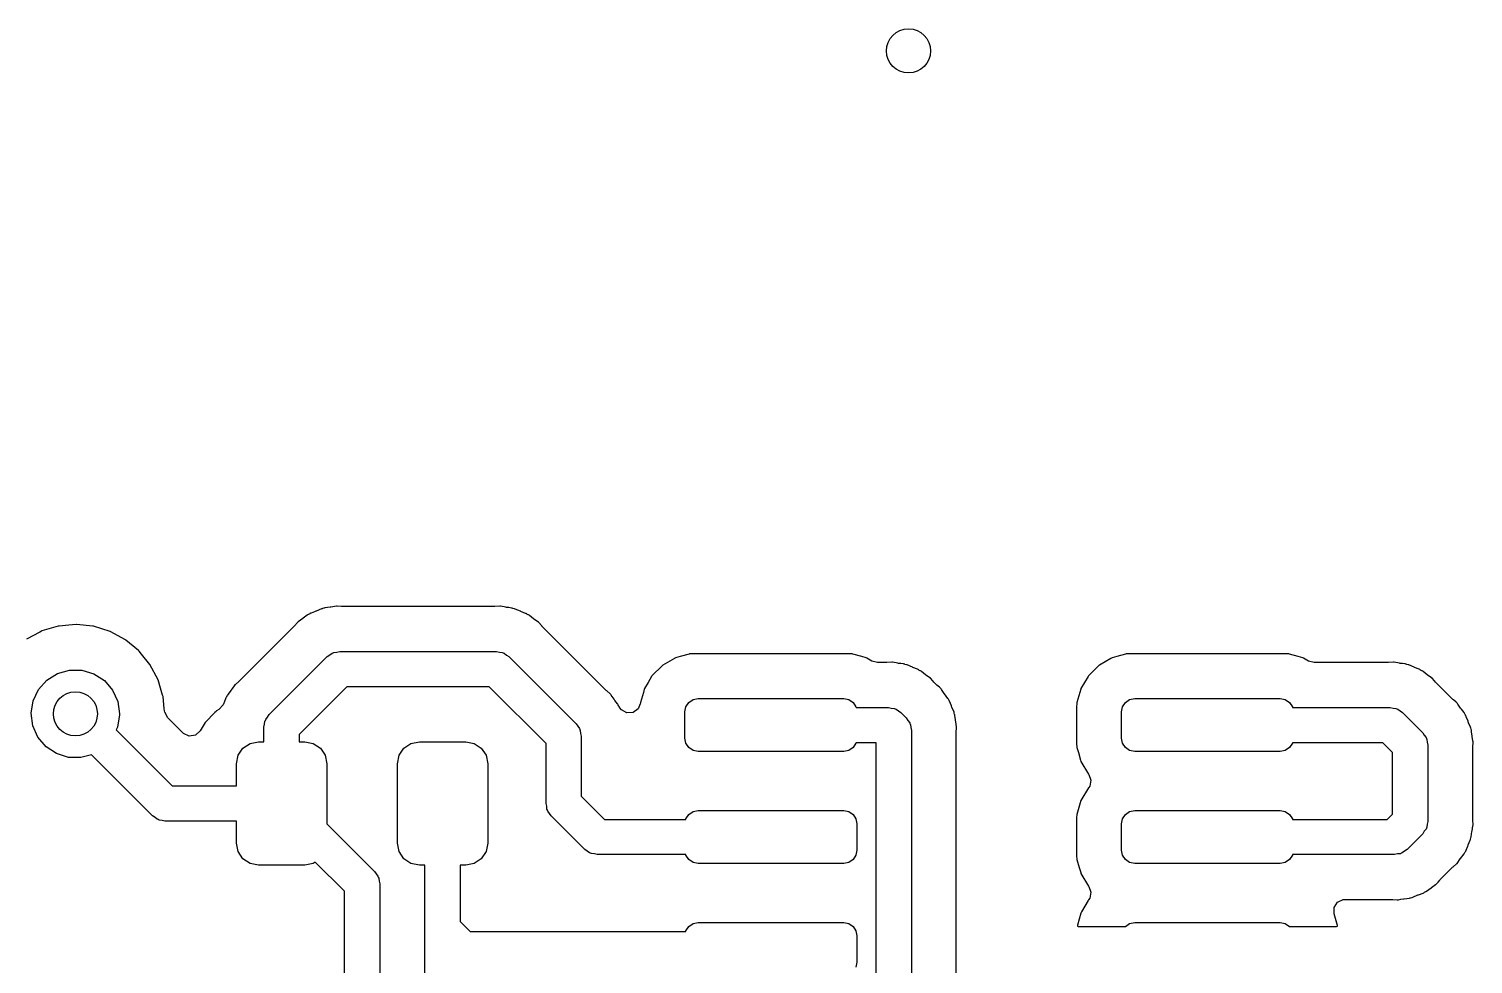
# Model space of a CAD drawing. Extents: x 63 to 234, y -148 to -41.
# Drawn here: x 78.92 to 95.3, y -91.64 to -81.03 of the extents above; entities that cross this region are included whole.
import ezdxf

# ---------------------------------------------------------------- set-up
doc = ezdxf.new("R2010")
doc.units = 0
doc.layers.add('BLACK', color=7, linetype='CONTINUOUS')

msp = doc.modelspace()

# ---------------------------------------------------------------- linework, layer by layer
at = {"layer": 'BLACK', "linetype": 'CONTINUOUS'}
for p, q in [((82.2421, -87.6072), (82.1836, -87.6328)), ((82.2496, -87.6059), (82.2421, -87.6072)), ((82.2521, -87.6051), (82.2496, -87.6059)), ((82.2684, -87.6006), (82.2521, -87.6051)), ((82.2711, -87.6), (82.2684, -87.6006)), ((82.2782, -87.5973), (82.2711, -87.6)), ((82.3416, -87.5896), (82.2782, -87.5973)), ((82.3481, -87.5887), (82.3416, -87.5896)), ((82.411, -87.5777), (82.3481, -87.5887)), ((82.4186, -87.5782), (82.411, -87.5777)), ((82.4688, -87.5816), (82.4186, -87.5782)), ((82.4186, -87.5782), (82.4186, -87.5782)), ((82.4773, -87.5819), (82.4688, -87.5816)), ((84.2018, -87.5819), (82.4773, -87.5819)), ((84.209, -87.5817), (84.2018, -87.5819)), ((84.2636, -87.5785), (84.209, -87.5817)), ((84.2712, -87.5781), (84.2636, -87.5785)), ((84.2636, -87.5785), (84.2636, -87.5785)), ((84.334, -87.5897), (84.2712, -87.5781)), ((84.3405, -87.5908), (84.334, -87.5897)), ((84.3667, -87.5942), (84.3405, -87.5908)), ((84.3964, -87.5981), (84.3667, -87.5942)), ((84.4039, -87.5991), (84.3964, -87.5981)), ((84.3964, -87.5981), (84.3964, -87.5981)), ((84.411, -87.6019), (84.4039, -87.5991)), ((84.4136, -87.6025), (84.411, -87.6019)), ((84.4298, -87.6072), (84.4136, -87.6025)), ((84.4324, -87.608), (84.4298, -87.6072)), ((84.4398, -87.6094), (84.4324, -87.608)), ((84.4981, -87.6356), (84.4398, -87.6094)), ((79.4583, -87.785), (79.3758, -87.7926)), ((79.4644, -87.7857), (79.4583, -87.785)), ((79.6488, -87.8051), (79.4644, -87.7857)), ((79.4644, -87.7857), (79.4644, -87.7857)), ((81.9714, -87.7607), (81.935, -87.8016)), ((81.9764, -87.755), (81.9714, -87.7607)), ((81.9714, -87.7607), (81.9714, -87.7607)), ((82.0291, -87.7189), (81.9764, -87.755)), ((82.0344, -87.715), (82.0291, -87.7189)), ((82.0791, -87.6807), (82.0344, -87.715)), ((82.0851, -87.6761), (82.0791, -87.6807)), ((82.0791, -87.6807), (82.0791, -87.6807)), ((82.0921, -87.673), (82.0851, -87.6761)), ((82.0943, -87.6717), (82.0921, -87.673)), ((82.1091, -87.6635), (82.0943, -87.6717)), ((82.1115, -87.6622), (82.1091, -87.6635)), ((82.1177, -87.6579), (82.1115, -87.6622)), ((82.1248, -87.6552), (82.1177, -87.6579)), ((82.1619, -87.6412), (82.1248, -87.6552)), ((82.1248, -87.6552), (82.1248, -87.6552)), ((82.1775, -87.6353), (82.1619, -87.6412)), ((82.1836, -87.6328), (82.1775, -87.6353)), ((84.5041, -87.6382), (84.4981, -87.6356)), ((84.5566, -87.6586), (84.5041, -87.6382)), ((84.5637, -87.6614), (84.5566, -87.6586)), ((84.5566, -87.6586), (84.5566, -87.6586)), ((84.5699, -87.6658), (84.5637, -87.6614)), ((84.5722, -87.667), (84.5699, -87.6658)), ((84.5869, -87.6754), (84.5722, -87.667)), ((84.5892, -87.6768), (84.5869, -87.6754)), ((84.5961, -87.6799), (84.5892, -87.6768)), ((84.6021, -87.6846), (84.5961, -87.6799)), ((84.6464, -87.7193), (84.6021, -87.6846)), ((84.6517, -87.7233), (84.6464, -87.7193)), ((84.704, -87.76), (84.6517, -87.7233)), ((84.7402, -87.8016), (84.704, -87.76)), ((79.0467, -87.8718), (78.8963, -87.9504)), ((79.0661, -87.8617), (79.0467, -87.8718)), ((79.0716, -87.8588), (79.0661, -87.8617)), ((79.0661, -87.8617), (79.0661, -87.8617)), ((79.1503, -87.8356), (79.0716, -87.8588)), ((79.2554, -87.8047), (79.1503, -87.8356)), ((79.2613, -87.803), (79.2554, -87.8047)), ((79.2554, -87.8047), (79.2554, -87.8047)), ((79.2674, -87.8024), (79.2613, -87.803)), ((79.2675, -87.8024), (79.2674, -87.8024)), ((79.3758, -87.7926), (79.2675, -87.8024)), ((79.655, -87.8057), (79.6488, -87.8051)), ((79.6488, -87.8051), (79.6488, -87.8051)), ((79.8439, -87.8642), (79.655, -87.8057)), ((80.0179, -87.9583), (79.8439, -87.8642)), ((81.93, -87.8068), (81.3094, -88.4275)), ((81.935, -87.8016), (81.93, -87.8068)), ((84.742, -87.8036), (84.7402, -87.8016)), ((84.7478, -87.8099), (84.742, -87.8036)), ((85.472, -88.534), (84.7478, -87.8099)), ((80.0226, -87.9622), (80.0179, -87.9583)), ((80.1655, -88.0804), (80.0226, -87.9622)), ((80.0226, -87.9622), (80.0226, -87.9622)), ((80.1703, -88.0843), (80.1655, -88.0804)), ((80.1742, -88.0891), (80.1703, -88.0843)), ((80.1992, -88.1198), (80.1742, -88.0891)), ((80.1742, -88.0891), (80.1742, -88.0891)), ((82.3355, -88.131), (82.3617, -88.1102)), ((82.3617, -88.1102), (82.3729, -88.1076)), ((82.3729, -88.1076), (82.3826, -88.1015)), ((82.3826, -88.1015), (82.4158, -88.0978)), ((82.4158, -88.0978), (82.4484, -88.0904)), ((82.4484, -88.0904), (84.2267, -88.0904)), ((84.2267, -88.0904), (84.2593, -88.0979)), ((84.2593, -88.0979), (84.2925, -88.1016)), ((84.2925, -88.1016), (84.3022, -88.1078)), ((84.3022, -88.1078), (84.3134, -88.1103)), ((84.3134, -88.1103), (84.3395, -88.1312)), ((80.2953, -88.2376), (80.1992, -88.1198)), ((80.3881, -88.4122), (80.2953, -88.2376)), ((81.6485, -88.8075), (82.3072, -88.1487)), ((82.3072, -88.1487), (82.3355, -88.131)), ((84.3395, -88.1312), (84.3678, -88.149)), ((84.3678, -88.149), (85.1301, -88.9112)), ((86.1076, -88.2509), (85.9899, -88.3686)), ((86.1144, -88.2469), (86.1076, -88.2509)), ((86.244, -88.1703), (86.1144, -88.2469)), ((86.1144, -88.2469), (86.1144, -88.2469)), ((86.2508, -88.1663), (86.244, -88.1703)), ((86.244, -88.1703), (86.244, -88.1703)), ((86.2584, -88.164), (86.2508, -88.1663)), ((86.3106, -88.1489), (86.2584, -88.164)), ((86.2584, -88.164), (86.2584, -88.164)), ((86.4106, -88.1198), (86.3106, -88.1489)), ((86.417, -88.1193), (86.4106, -88.1198)), ((86.4454, -88.1171), (86.417, -88.1193)), ((86.417, -88.1193), (86.417, -88.1193)), ((86.4479, -88.1169), (86.4454, -88.1171)), ((86.4454, -88.1171), (86.4454, -88.1171)), ((88.2309, -88.1169), (86.4479, -88.1169)), ((88.2334, -88.1171), (88.2309, -88.1169)), ((88.2618, -88.1193), (88.2334, -88.1171)), ((88.2334, -88.1171), (88.2334, -88.1171)), ((88.2682, -88.1198), (88.2618, -88.1193)), ((88.2618, -88.1193), (88.2618, -88.1193)), ((88.3682, -88.1489), (88.2682, -88.1198)), ((88.4204, -88.164), (88.3682, -88.1489)), ((88.428, -88.1663), (88.4204, -88.164)), ((88.4204, -88.164), (88.4204, -88.164)), ((88.484, -88.1994), (88.428, -88.1663)), ((88.5481, -88.2169), (88.484, -88.1994)), ((88.6468, -88.2169), (88.5481, -88.2169)), ((88.654, -88.2167), (88.6468, -88.2169)), ((88.7086, -88.2135), (88.654, -88.2167)), ((88.7162, -88.2131), (88.7086, -88.2135)), ((88.7086, -88.2135), (88.7086, -88.2135)), ((88.779, -88.2247), (88.7162, -88.2131)), ((88.7855, -88.2258), (88.779, -88.2247)), ((88.8117, -88.2292), (88.7855, -88.2258)), ((88.8414, -88.2331), (88.8117, -88.2292)), ((88.8489, -88.2341), (88.8414, -88.2331)), ((88.8414, -88.2331), (88.8414, -88.2331)), ((88.856, -88.2369), (88.8489, -88.2341)), ((88.8586, -88.2375), (88.856, -88.2369)), ((88.8748, -88.2422), (88.8586, -88.2375)), ((88.8774, -88.243), (88.8748, -88.2422)), ((88.8848, -88.2444), (88.8774, -88.243)), ((88.9431, -88.2706), (88.8848, -88.2444)), ((88.9491, -88.2732), (88.9431, -88.2706)), ((89.0016, -88.2936), (88.9491, -88.2732)), ((91.0576, -88.2509), (90.9399, -88.3686)), ((91.0644, -88.2469), (91.0576, -88.2509)), ((91.194, -88.1703), (91.0644, -88.2469)), ((91.0644, -88.2469), (91.0644, -88.2469)), ((91.2008, -88.1663), (91.194, -88.1703)), ((91.194, -88.1703), (91.194, -88.1703)), ((91.2084, -88.164), (91.2008, -88.1663)), ((91.2606, -88.1489), (91.2084, -88.164)), ((91.2084, -88.164), (91.2084, -88.164)), ((91.3606, -88.1198), (91.2606, -88.1489)), ((91.367, -88.1193), (91.3606, -88.1198)), ((91.3954, -88.1171), (91.367, -88.1193)), ((91.367, -88.1193), (91.367, -88.1193)), ((91.3979, -88.1169), (91.3954, -88.1171)), ((91.3954, -88.1171), (91.3954, -88.1171)), ((93.1809, -88.1169), (91.3979, -88.1169)), ((93.1833, -88.1171), (93.1809, -88.1169)), ((93.1834, -88.1171), (93.1833, -88.1171)), ((93.2118, -88.1193), (93.1834, -88.1171)), ((93.2182, -88.1198), (93.2118, -88.1193)), ((93.2118, -88.1193), (93.2118, -88.1193)), ((93.3182, -88.1489), (93.2182, -88.1198)), ((93.3704, -88.164), (93.3182, -88.1489)), ((93.378, -88.1663), (93.3704, -88.164)), ((93.3704, -88.164), (93.3704, -88.164)), ((93.434, -88.1994), (93.378, -88.1663)), ((93.4981, -88.2169), (93.434, -88.1994)), ((94.3364, -88.2169), (93.4981, -88.2169)), ((94.3436, -88.2167), (94.3364, -88.2169)), ((94.3982, -88.2135), (94.3436, -88.2167)), ((94.4058, -88.2131), (94.3982, -88.2135)), ((94.3982, -88.2135), (94.3982, -88.2135)), ((94.4686, -88.2247), (94.4058, -88.2131)), ((94.4751, -88.2258), (94.4686, -88.2247)), ((94.5013, -88.2292), (94.4751, -88.2258)), ((94.531, -88.2331), (94.5013, -88.2292)), ((94.5385, -88.2341), (94.531, -88.2331)), ((94.531, -88.2331), (94.531, -88.2331)), ((94.5456, -88.2369), (94.5385, -88.2341)), ((94.5482, -88.2375), (94.5456, -88.2369)), ((94.5644, -88.2422), (94.5482, -88.2375)), ((94.567, -88.243), (94.5644, -88.2422)), ((94.5744, -88.2444), (94.567, -88.243)), ((94.6327, -88.2706), (94.5744, -88.2444)), ((94.6387, -88.2732), (94.6327, -88.2706)), ((94.6912, -88.2936), (94.6387, -88.2732)), ((79.0333, -88.5239), (79.1271, -88.4176)), ((79.1271, -88.4176), (79.247, -88.342)), ((79.247, -88.342), (79.3833, -88.303)), ((79.3833, -88.303), (79.5251, -88.3039)), ((79.5251, -88.3039), (79.6609, -88.3445)), ((79.6609, -88.3445), (79.7799, -88.4216)), ((79.7799, -88.4216), (79.8724, -88.529)), ((80.4167, -88.5068), (80.3881, -88.4122)), ((81.3031, -88.4333), (81.2652, -88.4663)), ((81.3094, -88.4275), (81.3031, -88.4333)), ((85.9462, -88.4426), (85.9053, -88.5118)), ((85.9859, -88.3754), (85.9462, -88.4426)), ((85.9899, -88.3686), (85.9859, -88.3754)), ((85.9859, -88.3754), (85.9859, -88.3754)), ((89.0087, -88.2964), (89.0016, -88.2936)), ((89.0016, -88.2936), (89.0016, -88.2936)), ((89.0149, -88.3008), (89.0087, -88.2964)), ((89.0172, -88.302), (89.0149, -88.3008)), ((89.0319, -88.3104), (89.0172, -88.302)), ((89.0342, -88.3118), (89.0319, -88.3104)), ((89.0411, -88.3149), (89.0342, -88.3118)), ((89.0471, -88.3196), (89.0411, -88.3149)), ((89.0914, -88.3543), (89.0471, -88.3196)), ((89.0967, -88.3583), (89.0914, -88.3543)), ((89.149, -88.395), (89.0967, -88.3583)), ((89.1733, -88.423), (89.149, -88.395)), ((89.187, -88.4386), (89.1733, -88.423)), ((89.1928, -88.4449), (89.187, -88.4386)), ((90.8962, -88.4426), (90.8553, -88.5118)), ((90.9359, -88.3754), (90.8962, -88.4426)), ((90.9399, -88.3686), (90.9359, -88.3754)), ((90.9359, -88.3754), (90.9359, -88.3754)), ((94.6983, -88.2964), (94.6912, -88.2936)), ((94.6912, -88.2936), (94.6912, -88.2936)), ((94.7045, -88.3008), (94.6983, -88.2964)), ((94.7068, -88.302), (94.7045, -88.3008)), ((94.7215, -88.3104), (94.7068, -88.302)), ((94.7238, -88.3118), (94.7215, -88.3104)), ((94.7307, -88.3149), (94.7238, -88.3118)), ((94.7367, -88.3196), (94.7307, -88.3149)), ((94.781, -88.3543), (94.7367, -88.3196)), ((94.7863, -88.3583), (94.781, -88.3543)), ((94.8386, -88.395), (94.7863, -88.3583)), ((94.8629, -88.423), (94.8386, -88.395)), ((94.8766, -88.4386), (94.8629, -88.423)), ((94.8824, -88.4449), (94.8766, -88.4386)), ((78.973, -88.6522), (79.0333, -88.5239)), ((79.8724, -88.529), (79.9311, -88.6581)), ((80.4408, -88.5867), (80.4167, -88.5068)), ((80.4453, -88.6016), (80.4408, -88.5867)), ((80.4591, -88.7422), (80.4453, -88.6016)), ((81.1653, -88.6054), (81.1609, -88.6116)), ((81.1665, -88.6031), (81.1653, -88.6054)), ((81.1749, -88.5884), (81.1665, -88.6031)), ((81.1763, -88.5861), (81.1749, -88.5884)), ((81.1794, -88.5792), (81.1763, -88.5861)), ((81.2188, -88.5289), (81.1794, -88.5792)), ((81.2228, -88.5236), (81.2188, -88.5289)), ((81.2257, -88.5194), (81.2228, -88.5236)), ((81.2595, -88.4713), (81.2257, -88.5194)), ((81.2652, -88.4663), (81.2595, -88.4713)), ((81.2652, -88.4663), (81.2652, -88.4663)), ((82.5312, -88.4904), (81.9899, -89.0317)), ((84.1436, -88.4904), (82.5312, -88.4904)), ((84.7884, -89.1352), (84.1436, -88.4904)), ((85.4772, -88.539), (85.472, -88.534)), ((85.5157, -88.5732), (85.4772, -88.539)), ((85.5238, -88.5804), (85.5157, -88.5732)), ((85.5281, -88.5867), (85.5238, -88.5804)), ((85.5599, -88.6331), (85.5281, -88.5867)), ((85.5281, -88.5867), (85.5281, -88.5867)), ((85.8923, -88.5565), (85.8588, -88.6716)), ((85.903, -88.5194), (85.8923, -88.5565)), ((85.9053, -88.5118), (85.903, -88.5194)), ((85.903, -88.5194), (85.903, -88.5194)), ((89.216, -88.468), (89.1928, -88.4449)), ((89.2212, -88.473), (89.216, -88.468)), ((89.2491, -88.4978), (89.2212, -88.473)), ((89.2678, -88.5144), (89.2491, -88.4978)), ((89.2721, -88.5207), (89.2678, -88.5144)), ((89.3039, -88.5671), (89.2721, -88.5207)), ((89.2721, -88.5207), (89.2721, -88.5207)), ((89.3078, -88.5724), (89.3039, -88.5671)), ((89.3467, -88.6231), (89.3078, -88.5724)), ((90.8423, -88.5565), (90.8088, -88.6716)), ((90.853, -88.5194), (90.8423, -88.5565)), ((90.8553, -88.5118), (90.853, -88.5194)), ((90.853, -88.5194), (90.853, -88.5194)), ((95.0732, -88.6356), (94.8824, -88.4449)), ((78.9512, -88.7923), (78.973, -88.6522)), ((79.9311, -88.6581), (79.9512, -88.7984)), ((80.4614, -88.7662), (80.4591, -88.7422)), ((80.4637, -88.7806), (80.4614, -88.7662)), ((81.0479, -88.7711), (81.0343, -88.7847)), ((81.0531, -88.7659), (81.0479, -88.7711)), ((81.0787, -88.75), (81.0531, -88.7659)), ((81.1272, -88.6948), (81.0787, -88.75)), ((81.1351, -88.6772), (81.1272, -88.6948)), ((81.1377, -88.6712), (81.1351, -88.6772)), ((81.1581, -88.6187), (81.1377, -88.6712)), ((81.1609, -88.6116), (81.1581, -88.6187)), ((81.1581, -88.6187), (81.1581, -88.6187)), ((85.5638, -88.6384), (85.5599, -88.6331)), ((85.5705, -88.6471), (85.5638, -88.6384)), ((85.5981, -88.6831), (85.5705, -88.6471)), ((85.6027, -88.6891), (85.5981, -88.6831)), ((85.5981, -88.6831), (85.5981, -88.6831)), ((85.6058, -88.6961), (85.6027, -88.6891)), ((85.6071, -88.6983), (85.6058, -88.6961)), ((85.6153, -88.7131), (85.6071, -88.6983)), ((85.6166, -88.7155), (85.6153, -88.7131)), ((85.6209, -88.7217), (85.6166, -88.7155)), ((85.6226, -88.7262), (85.6209, -88.7217)), ((85.6432, -88.7544), (85.6226, -88.7262)), ((85.7052, -88.7889), (85.6432, -88.7544)), ((85.8332, -88.7422), (85.7761, -88.7844)), ((85.8554, -88.684), (85.8332, -88.7422)), ((85.8572, -88.6843), (85.8554, -88.684)), ((85.8583, -88.678), (85.8572, -88.6843)), ((85.8588, -88.6716), (85.8583, -88.678)), ((86.3644, -88.7754), (86.3758, -88.718)), ((86.3758, -88.718), (86.4083, -88.6693)), ((86.4083, -88.6693), (86.457, -88.6368)), ((86.457, -88.6368), (86.5144, -88.6254)), ((86.5144, -88.6254), (88.1644, -88.6254)), ((88.1644, -88.6254), (88.2218, -88.6368)), ((88.2218, -88.6368), (88.2705, -88.6693)), ((88.2705, -88.6693), (88.303, -88.718)), ((88.303, -88.718), (88.3045, -88.7254)), ((88.3045, -88.7254), (88.6717, -88.7254)), ((88.6717, -88.7254), (88.7043, -88.7329)), ((88.7043, -88.7329), (88.7375, -88.7366)), ((88.7375, -88.7366), (88.7472, -88.7428)), ((88.7472, -88.7428), (88.7584, -88.7453)), ((88.7584, -88.7453), (88.7845, -88.7662)), ((88.7845, -88.7662), (88.8128, -88.784)), ((89.3498, -88.63), (89.3467, -88.6231)), ((89.3511, -88.6323), (89.3498, -88.63)), ((89.3593, -88.6471), (89.3511, -88.6323)), ((89.3606, -88.6495), (89.3593, -88.6471)), ((89.3649, -88.6557), (89.3606, -88.6495)), ((89.385, -88.709), (89.3649, -88.6557)), ((89.3875, -88.7155), (89.385, -88.709)), ((89.39, -88.7216), (89.3875, -88.7155)), ((89.4156, -88.7801), (89.39, -88.7216)), ((90.8071, -88.6937), (90.8059, -88.7089)), ((90.8059, -88.7089), (90.8059, -89.1419)), ((90.8083, -88.678), (90.8071, -88.6937)), ((90.8088, -88.6716), (90.8083, -88.678)), ((90.8083, -88.678), (90.8083, -88.678)), ((91.3144, -88.7754), (91.3258, -88.718)), ((91.3258, -88.718), (91.3583, -88.6693)), ((91.3583, -88.6693), (91.407, -88.6368)), ((91.407, -88.6368), (91.4644, -88.6254)), ((91.4644, -88.6254), (93.1144, -88.6254)), ((93.1144, -88.6254), (93.1718, -88.6368)), ((93.1718, -88.6368), (93.2205, -88.6693)), ((93.2205, -88.6693), (93.253, -88.718)), ((93.253, -88.718), (93.2545, -88.7254)), ((93.2545, -88.7254), (94.3613, -88.7254)), ((94.3613, -88.7254), (94.3939, -88.7329)), ((94.3939, -88.7329), (94.4271, -88.7366)), ((94.4271, -88.7366), (94.4368, -88.7428)), ((94.4368, -88.7428), (94.448, -88.7453)), ((94.448, -88.7453), (94.4741, -88.7662)), ((94.4741, -88.7662), (94.5024, -88.784)), ((95.0784, -88.6406), (95.0732, -88.6356)), ((95.1091, -88.6679), (95.0784, -88.6406)), ((95.125, -88.682), (95.1091, -88.6679)), ((95.1293, -88.6883), (95.125, -88.682)), ((95.1611, -88.7347), (95.1293, -88.6883)), ((95.1293, -88.6883), (95.1293, -88.6883)), ((95.165, -88.74), (95.1611, -88.7347)), ((95.1704, -88.747), (95.165, -88.74)), ((95.1993, -88.7847), (95.1704, -88.747)), ((78.9696, -88.9329), (78.9512, -88.7923)), ((79.0267, -89.0626), (78.9696, -88.9329)), ((79.9511, -88.8106), (79.9275, -88.9504)), ((79.9512, -88.7984), (79.9511, -88.8106)), ((80.4977, -88.843), (80.4637, -88.7806)), ((80.6696, -89.0149), (80.4977, -88.843)), ((80.9243, -88.8973), (80.866, -88.9919)), ((80.9281, -88.8911), (80.9243, -88.8973)), ((80.9243, -88.8973), (80.9243, -88.8973)), ((81.0343, -88.7847), (80.9281, -88.8911)), ((81.5899, -88.9486), (81.5974, -88.916)), ((81.5974, -88.916), (81.6011, -88.8828)), ((81.6011, -88.8828), (81.6073, -88.8731)), ((81.6073, -88.8731), (81.6098, -88.8619)), ((81.6098, -88.8619), (81.6307, -88.8358)), ((81.6307, -88.8358), (81.6485, -88.8075)), ((85.1301, -88.9112), (85.1478, -88.9395)), ((85.7761, -88.7844), (85.7052, -88.7889)), ((86.3644, -89.0754), (86.3644, -88.7754)), ((88.8128, -88.784), (88.8741, -88.8452)), ((88.8741, -88.8452), (88.8918, -88.8735)), ((88.8918, -88.8735), (88.9126, -88.8997)), ((88.9126, -88.8997), (88.9152, -88.9109)), ((88.9152, -88.9109), (88.9213, -88.9206)), ((88.9213, -88.9206), (88.925, -88.9538)), ((89.4169, -88.7876), (89.4156, -88.7801)), ((89.4177, -88.7901), (89.4169, -88.7876)), ((89.4222, -88.8064), (89.4177, -88.7901)), ((89.4228, -88.8091), (89.4222, -88.8064)), ((89.4255, -88.8162), (89.4228, -88.8091)), ((89.4317, -88.8674), (89.4255, -88.8162)), ((89.4332, -88.8796), (89.4317, -88.8674)), ((89.4341, -88.8861), (89.4332, -88.8796)), ((89.4451, -88.949), (89.4341, -88.8861)), ((91.3144, -89.0754), (91.3144, -88.7754)), ((94.5024, -88.784), (94.7313, -89.0128)), ((95.2039, -88.7907), (95.1993, -88.7847)), ((95.1993, -88.7847), (95.1993, -88.7847)), ((95.207, -88.7977), (95.2039, -88.7907)), ((95.2083, -88.7999), (95.207, -88.7977)), ((95.2165, -88.8147), (95.2083, -88.7999)), ((95.2178, -88.8171), (95.2165, -88.8147)), ((95.2221, -88.8233), (95.2178, -88.8171)), ((95.2248, -88.8305), (95.2221, -88.8233)), ((95.2447, -88.8831), (95.2248, -88.8305)), ((95.2248, -88.8305), (95.2248, -88.8305)), ((95.2472, -88.8892), (95.2447, -88.8831)), ((95.2514, -88.899), (95.2472, -88.8892)), ((95.2728, -88.9477), (95.2514, -88.899)), ((79.1179, -89.1711), (79.0267, -89.0626)), ((79.9275, -88.9504), (79.914, -88.9784)), ((79.914, -88.9784), (80.55, -89.6144)), ((80.678, -89.0225), (80.6696, -89.0149)), ((80.7431, -89.0508), (80.678, -89.0225)), ((80.8132, -89.0394), (80.7431, -89.0508)), ((80.866, -88.9919), (80.8132, -89.0394)), ((81.5899, -89.1144), (81.5899, -88.9486)), ((81.9899, -89.0317), (81.9899, -89.1144)), ((85.1478, -88.9395), (85.1686, -88.9657)), ((85.1686, -88.9657), (85.1712, -88.9769)), ((85.1712, -88.9769), (85.1773, -88.9866)), ((85.1773, -88.9866), (85.181, -89.0198)), ((85.181, -89.0198), (85.1884, -89.0524)), ((85.1884, -89.0524), (85.1884, -89.7316)), ((86.3758, -89.1328), (86.3644, -89.0754)), ((88.925, -88.9538), (88.9324, -88.9864)), ((88.9324, -88.9864), (88.9324, -95.3886)), ((89.4409, -89.0153), (89.4412, -89.0067)), ((89.4409, -94.9723), (89.4409, -89.0153)), ((89.4412, -89.0067), (89.4446, -88.9566)), ((89.4446, -88.9566), (89.4451, -88.949)), ((89.4446, -88.9566), (89.4446, -88.9566)), ((91.3258, -89.1328), (91.3144, -89.0754)), ((94.7313, -89.0128), (94.749, -89.0411)), ((94.749, -89.0411), (94.7698, -89.0673)), ((94.7698, -89.0673), (94.7724, -89.0785)), ((94.7724, -89.0785), (94.7785, -89.0882)), ((94.7785, -89.0882), (94.7822, -89.1214)), ((95.2741, -88.9552), (95.2728, -88.9477)), ((95.2749, -88.9577), (95.2741, -88.9552)), ((95.2794, -88.9741), (95.2749, -88.9577)), ((95.28, -88.9766), (95.2794, -88.9741)), ((95.2827, -88.9838), (95.28, -88.9766)), ((95.2855, -89.0067), (95.2827, -88.9838)), ((95.2904, -89.0472), (95.2855, -89.0067)), ((95.2913, -89.0537), (95.2904, -89.0472)), ((95.3001, -89.1038), (95.2913, -89.0537)), ((79.2359, -89.2497), (79.1179, -89.1711)), ((79.3713, -89.292), (79.2359, -89.2497)), ((79.6321, -89.2621), (79.513, -89.2946)), ((80.3258, -89.9558), (79.6321, -89.2621)), ((81.2964, -89.2687), (81.3506, -89.1876)), ((81.3506, -89.1876), (81.4317, -89.1334)), ((81.4317, -89.1334), (81.5274, -89.1144)), ((81.5274, -89.1144), (81.5899, -89.1144)), ((81.9899, -89.1144), (82.0524, -89.1144)), ((82.0524, -89.1144), (82.1481, -89.1334)), ((82.1481, -89.1334), (82.2292, -89.1876)), ((82.2292, -89.1876), (82.2834, -89.2687)), ((83.1214, -89.2687), (83.1756, -89.1876)), ((83.1756, -89.1876), (83.2567, -89.1334)), ((83.2567, -89.1334), (83.3524, -89.1144)), ((83.3524, -89.1144), (83.8774, -89.1144)), ((83.8774, -89.1144), (83.9731, -89.1334)), ((83.9731, -89.1334), (84.0542, -89.1876)), ((84.0542, -89.1876), (84.1084, -89.2687)), ((84.7884, -89.8144), (84.7884, -89.1352)), ((86.4083, -89.1815), (86.3758, -89.1328)), ((86.457, -89.214), (86.4083, -89.1815)), ((86.5144, -89.2254), (86.457, -89.214)), ((88.1644, -89.2254), (86.5144, -89.2254)), ((88.2218, -89.214), (88.1644, -89.2254)), ((88.2705, -89.1815), (88.2218, -89.214)), ((88.303, -89.1328), (88.2705, -89.1815)), ((88.3045, -89.1254), (88.303, -89.1328)), ((88.5324, -89.1254), (88.3045, -89.1254)), ((88.5324, -95.3886), (88.5324, -89.1254)), ((90.8059, -89.1419), (90.8061, -89.1444)), ((90.8061, -89.1444), (90.8061, -89.1444)), ((90.8061, -89.1444), (90.8078, -89.1662)), ((90.8078, -89.1662), (90.8088, -89.1792)), ((90.8088, -89.1792), (90.8261, -89.2387)), ((90.8261, -89.2387), (90.8506, -89.323)), ((91.3583, -89.1815), (91.3258, -89.1328)), ((91.407, -89.214), (91.3583, -89.1815)), ((91.4644, -89.2254), (91.407, -89.214)), ((93.1144, -89.2254), (91.4644, -89.2254)), ((93.1718, -89.214), (93.1144, -89.2254)), ((93.2205, -89.1815), (93.1718, -89.214)), ((93.253, -89.1328), (93.2205, -89.1815)), ((93.2545, -89.1254), (93.253, -89.1328)), ((94.2782, -89.1254), (93.2545, -89.1254)), ((94.3896, -89.2368), (94.2782, -89.1254)), ((94.3896, -89.9348), (94.3896, -89.2368)), ((94.7822, -89.1214), (94.7896, -89.154)), ((94.7896, -89.154), (94.7896, -90.0179)), ((95.2981, -89.1829), (95.2984, -89.1743)), ((95.2981, -89.993), (95.2981, -89.1829)), ((95.2984, -89.1743), (95.3018, -89.1242)), ((95.3023, -89.1166), (95.3001, -89.1038)), ((95.3018, -89.1242), (95.3023, -89.1166)), ((95.3018, -89.1242), (95.3018, -89.1242)), ((79.513, -89.2946), (79.3713, -89.292)), ((81.2774, -89.3644), (81.2964, -89.2687)), ((81.2774, -89.6144), (81.2774, -89.3644)), ((82.2834, -89.2687), (82.3024, -89.3644)), ((82.3024, -89.3644), (82.3024, -90.0441)), ((83.1024, -89.3644), (83.1214, -89.2687)), ((83.1024, -90.2644), (83.1024, -89.3644)), ((84.1084, -89.2687), (84.1274, -89.3644)), ((84.1274, -89.3644), (84.1274, -90.2644)), ((90.8506, -89.323), (90.8553, -89.339)), ((90.8553, -89.339), (90.9399, -89.4822)), ((90.9399, -89.4822), (90.9426, -89.4849)), ((90.9426, -89.4849), (90.9679, -89.5493)), ((90.9679, -89.5493), (90.954, -89.6189)), ((80.55, -89.6144), (81.2774, -89.6144)), ((85.1884, -89.7316), (85.4522, -89.9954)), ((90.9399, -89.6386), (90.8553, -89.7818)), ((90.9438, -89.6347), (90.9399, -89.6386)), ((90.954, -89.6189), (90.9438, -89.6347)), ((84.7958, -89.847), (84.7884, -89.8144)), ((84.7995, -89.8802), (84.7958, -89.847)), ((84.8056, -89.8899), (84.7995, -89.8802)), ((84.8082, -89.9011), (84.8056, -89.8899)), ((84.829, -89.9273), (84.8082, -89.9011)), ((86.4083, -89.9393), (86.457, -89.9068)), ((86.457, -89.9068), (86.5144, -89.8954)), ((86.5144, -89.8954), (88.1644, -89.8954)), ((88.1644, -89.8954), (88.2218, -89.9068)), ((88.2218, -89.9068), (88.2705, -89.9393)), ((90.8553, -89.7818), (90.8088, -89.9416)), ((91.3583, -89.9393), (91.407, -89.9068)), ((91.407, -89.9068), (91.4644, -89.8954)), ((91.4644, -89.8954), (93.1144, -89.8954)), ((93.1144, -89.8954), (93.1718, -89.9068)), ((93.1718, -89.9068), (93.2205, -89.9393)), ((80.3541, -89.9736), (80.3258, -89.9558)), ((80.3802, -89.9945), (80.3541, -89.9736)), ((80.3914, -89.997), (80.3802, -89.9945)), ((80.4011, -90.0032), (80.3914, -89.997)), ((80.4343, -90.0069), (80.4011, -90.0032)), ((80.4669, -90.0144), (80.4343, -90.0069)), ((81.2774, -90.0144), (80.4669, -90.0144)), ((81.2774, -90.2644), (81.2774, -90.0144)), ((82.3024, -90.0441), (82.8441, -90.5857)), ((84.8467, -89.9556), (84.829, -89.9273)), ((85.228, -90.3368), (84.8467, -89.9556)), ((85.4522, -89.9954), (86.3743, -89.9954)), ((86.3743, -89.9954), (86.3758, -89.988)), ((86.3758, -89.988), (86.4083, -89.9393)), ((88.2705, -89.9393), (88.303, -89.988)), ((88.303, -89.988), (88.3144, -90.0454)), ((88.3144, -90.0454), (88.3144, -90.3454)), ((90.8088, -89.9416), (90.8059, -89.9789)), ((90.8059, -89.9789), (90.8059, -90.4119)), ((91.3144, -90.0454), (91.3258, -89.988)), ((91.3144, -90.3454), (91.3144, -90.0454)), ((91.3258, -89.988), (91.3583, -89.9393)), ((93.2205, -89.9393), (93.253, -89.988)), ((93.253, -89.988), (93.2545, -89.9954)), ((93.2545, -89.9954), (94.329, -89.9954)), ((94.329, -89.9954), (94.3896, -89.9348)), ((94.7821, -90.0505), (94.7784, -90.0837)), ((94.7896, -90.0179), (94.7821, -90.0505)), ((95.2903, -90.1252), (95.3005, -90.0699)), ((95.2983, -90.0002), (95.2981, -89.993)), ((95.3019, -90.0624), (95.2983, -90.0002)), ((95.3005, -90.0699), (95.3019, -90.0624)), ((94.731, -90.159), (94.553, -90.3371)), ((94.7488, -90.1307), (94.731, -90.159)), ((94.7697, -90.1046), (94.7488, -90.1307)), ((94.7722, -90.0934), (94.7697, -90.1046)), ((94.7784, -90.0837), (94.7722, -90.0934)), ((95.2461, -90.2854), (95.2706, -90.231)), ((95.2706, -90.231), (95.272, -90.2236)), ((95.272, -90.2236), (95.2728, -90.221)), ((95.2728, -90.221), (95.2775, -90.2048)), ((95.2775, -90.2048), (95.2781, -90.2022)), ((95.2781, -90.2022), (95.2809, -90.1951)), ((95.2809, -90.1951), (95.2892, -90.1317)), ((95.2892, -90.1317), (95.2903, -90.1252)), ((81.2964, -90.3601), (81.2774, -90.2644)), ((81.3506, -90.4412), (81.2964, -90.3601)), ((83.1214, -90.3601), (83.1024, -90.2644)), ((83.1756, -90.4412), (83.1214, -90.3601)), ((84.1084, -90.3601), (84.0542, -90.4412)), ((84.1274, -90.2644), (84.1084, -90.3601)), ((85.2563, -90.3546), (85.228, -90.3368)), ((85.2824, -90.3755), (85.2563, -90.3546)), ((85.2936, -90.378), (85.2824, -90.3755)), ((85.3033, -90.3842), (85.2936, -90.378)), ((85.3365, -90.3879), (85.3033, -90.3842)), ((85.3691, -90.3954), (85.3365, -90.3879)), ((86.3743, -90.3954), (85.3691, -90.3954)), ((86.3758, -90.4028), (86.3743, -90.3954)), ((86.4083, -90.4515), (86.3758, -90.4028)), ((88.303, -90.4028), (88.2705, -90.4515)), ((88.3144, -90.3454), (88.303, -90.4028)), ((91.3258, -90.4028), (91.3144, -90.3454)), ((91.3583, -90.4515), (91.3258, -90.4028)), ((93.253, -90.4028), (93.2205, -90.4515)), ((93.2545, -90.3954), (93.253, -90.4028)), ((94.4118, -90.3954), (93.2545, -90.3954)), ((94.4444, -90.388), (94.4118, -90.3954)), ((94.4776, -90.3843), (94.4444, -90.388)), ((94.4873, -90.3782), (94.4776, -90.3843)), ((94.4985, -90.3756), (94.4873, -90.3782)), ((94.5247, -90.3548), (94.4985, -90.3756)), ((94.553, -90.3371), (94.5247, -90.3548)), ((95.1606, -90.4376), (95.2001, -90.3873)), ((95.2001, -90.3873), (95.2032, -90.3804)), ((95.2032, -90.3804), (95.2046, -90.3781)), ((95.2046, -90.3781), (95.213, -90.3634)), ((95.213, -90.3634), (95.2142, -90.3611)), ((95.2142, -90.3611), (95.2186, -90.3549)), ((95.2186, -90.3549), (95.2225, -90.3448)), ((95.2225, -90.3448), (95.2406, -90.2984)), ((95.2406, -90.2984), (95.2418, -90.2953)), ((95.2418, -90.2953), (95.2444, -90.2892)), ((95.2444, -90.2892), (95.2461, -90.2854)), ((81.4317, -90.4954), (81.3506, -90.4412)), ((81.5274, -90.5144), (81.4317, -90.4954)), ((82.0524, -90.5144), (81.5274, -90.5144)), ((82.1481, -90.4954), (82.0524, -90.5144)), ((82.172, -90.4794), (82.1481, -90.4954)), ((82.5024, -90.8097), (82.172, -90.4794)), ((83.2567, -90.4954), (83.1756, -90.4412)), ((83.3524, -90.5144), (83.2567, -90.4954)), ((83.4149, -90.5144), (83.3524, -90.5144)), ((83.4149, -92.3656), (83.4149, -90.5144)), ((83.8774, -90.5144), (83.8149, -90.5144)), ((83.8149, -90.5144), (83.8149, -91.1521)), ((83.9731, -90.4954), (83.8774, -90.5144)), ((84.0542, -90.4412), (83.9731, -90.4954)), ((86.457, -90.484), (86.4083, -90.4515)), ((86.5144, -90.4954), (86.457, -90.484)), ((88.1644, -90.4954), (86.5144, -90.4954)), ((88.2218, -90.484), (88.1644, -90.4954)), ((88.2705, -90.4515), (88.2218, -90.484)), ((90.8059, -90.4119), (90.8061, -90.4143)), ((90.8061, -90.4143), (90.8061, -90.4144)), ((90.8061, -90.4144), (90.8082, -90.4414)), ((90.8082, -90.4414), (90.8088, -90.4492)), ((90.8088, -90.4492), (90.8353, -90.5403)), ((90.8353, -90.5403), (90.8525, -90.5995)), ((91.407, -90.484), (91.3583, -90.4515)), ((91.4644, -90.4954), (91.407, -90.484)), ((93.1144, -90.4954), (91.4644, -90.4954)), ((93.1718, -90.484), (93.1144, -90.4954)), ((93.2205, -90.4515), (93.1718, -90.484)), ((94.9302, -90.679), (95.0701, -90.539)), ((95.0701, -90.539), (95.0764, -90.5332)), ((95.0764, -90.5332), (95.1143, -90.5002)), ((95.1143, -90.5002), (95.12, -90.4952)), ((95.1143, -90.5002), (95.1143, -90.5002)), ((95.12, -90.4952), (95.1567, -90.4429)), ((95.1567, -90.4429), (95.1606, -90.4376)), ((82.8441, -90.5857), (82.8618, -90.614)), ((82.8618, -90.614), (82.8826, -90.6402)), ((82.8826, -90.6402), (82.8852, -90.6514)), ((82.8852, -90.6514), (82.8913, -90.6611)), ((82.8913, -90.6611), (82.895, -90.6943)), ((82.895, -90.6943), (82.9024, -90.7269)), ((82.9024, -90.7269), (82.9024, -96.9267)), ((90.8525, -90.5995), (90.8553, -90.609)), ((90.8553, -90.609), (90.9399, -90.7522)), ((94.8311, -90.7669), (94.8775, -90.7351)), ((94.8775, -90.7351), (94.8838, -90.7308)), ((94.8775, -90.7351), (94.8775, -90.7351)), ((94.8838, -90.7308), (94.9041, -90.708)), ((94.9041, -90.708), (94.9252, -90.6842)), ((94.9252, -90.6842), (94.9302, -90.679)), ((82.5024, -96.8436), (82.5024, -90.8097)), ((90.9399, -90.7522), (90.9429, -90.7551)), ((90.9543, -90.8893), (90.9423, -90.908)), ((90.9429, -90.7551), (90.9682, -90.8197)), ((90.9682, -90.8197), (90.9543, -90.8893)), ((94.4831, -90.9022), (94.5121, -90.8971)), ((94.5121, -90.8971), (94.5186, -90.8962)), ((94.5186, -90.8962), (94.582, -90.8885)), ((94.582, -90.8885), (94.5891, -90.8858)), ((94.5891, -90.8858), (94.5918, -90.8852)), ((94.5918, -90.8852), (94.6081, -90.8807)), ((94.6081, -90.8807), (94.6106, -90.8799)), ((94.6106, -90.8799), (94.6181, -90.8786)), ((94.6181, -90.8786), (94.6766, -90.853)), ((94.6766, -90.853), (94.6827, -90.8505)), ((94.6827, -90.8505), (94.7353, -90.8306)), ((94.7353, -90.8306), (94.7425, -90.8279)), ((94.7353, -90.8306), (94.7353, -90.8306)), ((94.7425, -90.8279), (94.7487, -90.8236)), ((94.7487, -90.8236), (94.7511, -90.8223)), ((94.7511, -90.8223), (94.7659, -90.8141)), ((94.7659, -90.8141), (94.7682, -90.8128)), ((94.7682, -90.8128), (94.7751, -90.8097)), ((94.7751, -90.8097), (94.8258, -90.7708)), ((94.8258, -90.7708), (94.8311, -90.7669)), ((90.8535, -91.0596), (90.8145, -91.194)), ((90.8598, -91.0452), (90.8535, -91.0596)), ((90.9363, -90.9157), (90.8598, -91.0452)), ((90.9423, -90.908), (90.9363, -90.9157)), ((93.7269, -91.0651), (93.7271, -90.9941)), ((93.7271, -90.9941), (93.7656, -90.9344)), ((93.7656, -90.9344), (93.8303, -90.9051)), ((93.8303, -90.9051), (93.8479, -90.9039)), ((93.8479, -90.9039), (94.3829, -90.9039)), ((94.3829, -90.9039), (94.3915, -90.9042)), ((94.3915, -90.9042), (94.4416, -90.9076)), ((94.4416, -90.9076), (94.4416, -90.9076)), ((94.4416, -90.9076), (94.4492, -90.9081)), ((94.4492, -90.9081), (94.4566, -90.9068)), ((94.4566, -90.9068), (94.4831, -90.9022)), ((94.4566, -90.9068), (94.4566, -90.9068)), ((83.8149, -91.1521), (83.9282, -91.2654)), ((86.3758, -91.258), (86.4083, -91.2093)), ((86.4083, -91.2093), (86.457, -91.1768)), ((86.457, -91.1768), (86.5144, -91.1654)), ((86.5144, -91.1654), (88.1644, -91.1654)), ((88.1644, -91.1654), (88.2218, -91.1768)), ((88.2218, -91.1768), (88.2705, -91.2093)), ((88.2705, -91.2093), (88.303, -91.258)), ((90.8145, -91.194), (90.8145, -91.2081)), ((90.8145, -91.2081), (90.8218, -91.2114)), ((90.8218, -91.2114), (91.357, -91.2114)), ((91.357, -91.2114), (91.3583, -91.2093)), ((91.3583, -91.2093), (91.407, -91.1768)), ((91.407, -91.1768), (91.4644, -91.1654)), ((91.4644, -91.1654), (93.1144, -91.1654)), ((93.1144, -91.1654), (93.1718, -91.1768)), ((93.1718, -91.1768), (93.2205, -91.2093)), ((93.2205, -91.2093), (93.2218, -91.2114)), ((93.2218, -91.2114), (93.7513, -91.2114)), ((93.7659, -91.1995), (93.7269, -91.0651)), ((93.7513, -91.2114), (93.7648, -91.2074)), ((93.7648, -91.2074), (93.7659, -91.1995)), ((83.9282, -91.2654), (86.3743, -91.2654)), ((86.3743, -91.2654), (86.3758, -91.258)), ((88.303, -91.258), (88.3144, -91.3154)), ((88.3144, -91.3154), (88.3144, -91.6154)), ((88.3144, -91.6154), (88.303, -91.6728))]:
    msp.add_line(p, q, dxfattribs=at)
at = {"layer": 'BLACK'}
for centre in [(88.9, -81.28), (79.4512, -88.7984)]:
    msp.add_circle(centre, 0.25, dxfattribs=at)

doc.saveas('drawing.dxf')
